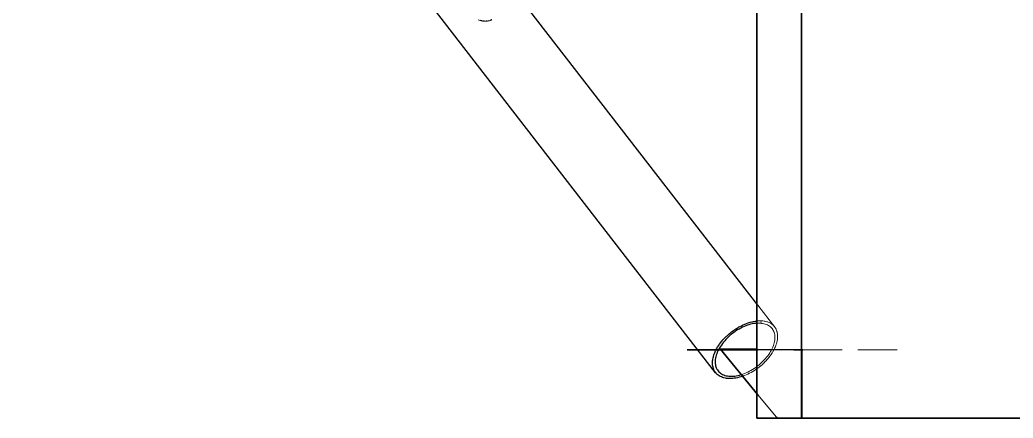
# Model space of a CAD drawing. Header units: millimetres. Extents: x -11795 to 47768, y 22971 to 65021.
# Drawn here: x -5145 to -1072, y 37625 to 39259 of the extents above; entities that cross this region are included whole.
import ezdxf

# ---------------------------------------------------------------- set-up
doc = ezdxf.new("R2010")
doc.units = ezdxf.units.MM
doc.linetypes.add('HIDDEN_50', pattern=[225, 150, -75])
for name, color, linetype, lineweight in [('PLATE_HIDDEN', 8, 'HIDDEN_50', 18), ('PLATE_VISIBLE', 7, 'Continuous', 35), ('PROFILE_HIDDEN', 9, 'HIDDEN_50', 18), ('PROFILE_VISIBLE', 4, 'Continuous', 25)]:
    doc.layers.add(name, color=color, linetype=linetype, lineweight=lineweight)

msp = doc.modelspace()

# ---------------------------------------------------------------- linework, layer by layer
at = {"layer": 'PLATE_HIDDEN'}
for p, q in [((-2349.5, 37905.3), (-2354.4, 37905.3)), ((-1908, 37905.3), (-2349.5, 37905.3)), ((-2120.5, 37907.1), (-1943.4, 37905.4)), ((-2118.6, 37905.3), (-1971.4, 37905.3)), ((-1942.1, 37905.3), (-1908, 37905.3)), ((-1908, 37905.3), (-1935, 37905.3)), ((-1933.9, 37905.3), (-1577.8, 37905.3)), ((-1547, 37905.3), (-1908, 37905.3)), ((-1577.8, 37905.3), (-1547, 37905.3)), ((-2042.5, 37628.4), (-2118.2, 37720.5))]:
    msp.add_line(p, q, dxfattribs=at)
at = {"layer": 'PLATE_VISIBLE'}
for p, q in [((-2122, 37624.5), (-2122, 41921.4)), ((-1938.8, 41047.1), (-1938.8, 37624.5)), ((-1938.8, 37624.5), (-1938.8, 40400)), ((-2407.9, 37905.3), (-2118.6, 37905.3)), ((-2354.4, 37905.3), (-2407.9, 37905.3)), ((-2118.2, 37720.5), (-2272.9, 37908.7)), ((-2272.9, 37908.7), (-2120.5, 37907.1)), ((-1971.4, 37905.3), (-1966.5, 37905.3)), ((-1966.5, 37905.3), (-1942.1, 37905.3)), ((-1943.4, 37905.4), (-1938.5, 37905.3)), ((-1938.8, 37905.3), (-1933.9, 37905.3)), ((-1935, 37905.3), (-1938.8, 37905.3)), ((-1938.5, 37905.3), (-1938.5, 37624.5)), ((-1938.8, 37624.5), (-2122, 37624.5)), ((-2039.3, 37624.5), (-2042.5, 37628.4)), ((-1938.5, 37624.5), (-2039.3, 37624.5)), ((3188.8, 37624.5), (-1938.8, 37624.5))]:
    msp.add_line(p, q, dxfattribs=at)
at = {"layer": 'PROFILE_HIDDEN'}
for p, q in [((-3261.2, 39257), (-3265.9, 39258.5)), ((-3256.8, 39255.8), (-3261.2, 39257)), ((-3247.7, 39253.9), (-3249.8, 39254.3)), ((-3245.2, 39253.5), (-3247.4, 39253.8)), ((-3239.1, 39252.9), (-3241, 39253.1)), ((-3234.5, 39252.8), (-3238.7, 39252.9)), ((-3232.7, 39252.9), (-3234.5, 39252.8)), ((-3226.6, 39253.4), (-3228.5, 39253.2)), ((-3223.2, 39253.9), (-3226.6, 39253.4)), ((-3219.2, 39254.9), (-3221, 39254.4)), ((-3216.2, 39255.8), (-3219.2, 39254.9)), ((-3212.5, 39257.3), (-3214.1, 39256.6)), ((-3211.2, 39258), (-3212.5, 39257.3)), ((-2048.6, 37997.7), (-2118.9, 38088.5)), ((-2120, 38023.4), (-2116.7, 38023.7)), ((-2116.2, 38014.2), (-2119.2, 38014.1)), ((-2116.7, 38023.7), (-2114, 38023.8)), ((-2110.2, 38014.2), (-2116.2, 38014.2)), ((-2114, 38023.8), (-2110.4, 38023.9)), ((-2110.4, 38023.9), (-2107.3, 38023.9)), ((-2107.3, 38014), (-2110.2, 38014.2)), ((-2102.9, 38023.7), (-2101.7, 38023.6)), ((-2101.7, 38023.6), (-2098.2, 38023.4)), ((-2098.8, 38013), (-2101.6, 38013.4)), ((-2093.5, 38012), (-2098.8, 38013)), ((-2098.2, 38023.4), (-2092.3, 38022.6)), ((-2088.4, 38010.6), (-2093.5, 38012)), ((-2092.3, 38022.6), (-2090.1, 38022.2)), ((-2090.1, 38022.2), (-2086.8, 38021.5)), ((-2083.5, 38008.9), (-2088.4, 38010.6)), ((-2086.8, 38021.5), (-2081.4, 38020.1)), ((-2078.9, 38006.9), (-2083.5, 38008.9)), ((-2081.4, 38020.1), (-2079.4, 38019.4)), ((-2079.4, 38019.4), (-2076.3, 38018.3)), ((-2074.5, 38004.6), (-2078.9, 38006.9)), ((-2076.3, 38018.3), (-2071.4, 38016.3)), ((-2070.5, 38002), (-2074.5, 38004.6)), ((-2071.4, 38016.3), (-2069.8, 38015.4)), ((-2069.8, 38015.4), (-2066.9, 38013.9)), ((-2066.9, 38013.9), (-2062.6, 38011.3)), ((-2062.6, 38011.3), (-2061.2, 38010.2)), ((-2061.2, 38010.2), (-2058.6, 38008.3)), ((-2058.6, 38008.3), (-2054.9, 38005)), ((-2054.9, 38005), (-2053.8, 38003.9)), ((-2066.8, 37999.1), (-2070.5, 38002)), ((-2063.3, 37995.9), (-2066.8, 37999.1)), ((-2060.3, 37992.4), (-2063.3, 37995.9)), ((-2057.5, 37988.6), (-2060.3, 37992.4)), ((-2055.1, 37984.7), (-2057.5, 37988.6)), ((-2053, 37980.4), (-2055.1, 37984.7)), ((-2053.8, 38003.9), (-2051.6, 38001.5)), ((-2051.3, 37976), (-2053, 37980.4)), ((-2051.6, 38001.5), (-2048.6, 37997.7)), ((-2050, 37971.3), (-2051.3, 37976)), ((-2049, 37966.4), (-2050, 37971.3)), ((-2048.4, 37961.4), (-2049, 37966.4)), ((-2048.6, 37997.7), (-2047.8, 37996.4)), ((-2047.8, 37996.4), (-2045.9, 37993.7)), ((-2045.9, 37993.7), (-2043.6, 37989.4)), ((-2043.6, 37989.4), (-2043, 37988)), ((-2043, 37988), (-2041.6, 37984.8)), ((-2041.6, 37984.8), (-2040, 37980.1)), ((-2040, 37980.1), (-2039.7, 37978.7)), ((-2039.7, 37978.7), (-2038.8, 37975.1)), ((-2038.8, 37975.1), (-2037.9, 37970)), ((-2037.9, 37970), (-2037.8, 37968.5)), ((-2037.8, 37968.5), (-2037.4, 37964.6)), ((-2037.4, 37964.6), (-2037.3, 37959.1)), ((-2054.6, 37922.1), (-2052.6, 37928)), ((-2052.6, 37928), (-2051, 37933.8)), ((-2051, 37933.8), (-2049.7, 37939.6)), ((-2049.7, 37939.6), (-2048.8, 37945.2)), ((-2048.8, 37945.2), (-2048.3, 37950.7)), ((-2048.2, 37956.1), (-2048.4, 37961.4)), ((-2048.3, 37950.7), (-2048.2, 37956.1)), ((-2044.3, 37923.5), (-2044.8, 37922.3)), ((-2042.2, 37929.7), (-2044.3, 37923.5)), ((-2040.9, 37934.5), (-2042.2, 37929.7)), ((-2040.5, 37935.8), (-2040.9, 37934.5)), ((-2039.1, 37941.8), (-2040.5, 37935.8)), ((-2038.4, 37946.3), (-2039.1, 37941.8)), ((-2038.2, 37947.7), (-2038.4, 37946.3)), ((-2037.5, 37953.5), (-2038.2, 37947.7)), ((-2037.4, 37957.7), (-2037.5, 37953.5)), ((-2037.3, 37959.1), (-2037.4, 37957.7)), ((-2077.8, 37880.4), (-2073.6, 37886.3)), ((-2073.6, 37886.3), (-2069.6, 37892.2)), ((-2069.6, 37892.2), (-2065.9, 37898.2)), ((-2064.5, 37885.2), (-2068.2, 37880)), ((-2065.9, 37898.2), (-2062.6, 37904.2)), ((-2063.9, 37886.1), (-2064.5, 37885.2)), ((-2059.8, 37892.3), (-2063.9, 37886.1)), ((-2062.6, 37904.2), (-2059.6, 37910.2)), ((-2056.7, 37897.5), (-2059.8, 37892.3)), ((-2059.6, 37910.2), (-2056.9, 37916.1)), ((-2056.9, 37916.1), (-2054.6, 37922.1)), ((-2056, 37898.6), (-2056.7, 37897.5)), ((-2052.6, 37904.8), (-2056, 37898.6)), ((-2050, 37909.9), (-2052.6, 37904.8)), ((-2049.5, 37911.1), (-2050, 37909.9)), ((-2046.7, 37917.3), (-2049.5, 37911.1)), ((-2044.8, 37922.3), (-2046.7, 37917.3)), ((-2120.9, 37837.5), (-2114.8, 37842.3)), ((-2114.8, 37842.3), (-2108.8, 37847.3)), ((-2108.8, 37847.3), (-2103.1, 37852.5)), ((-2100, 37845.2), (-2106, 37839.8)), ((-2103.1, 37852.5), (-2097.6, 37857.8)), ((-2094.7, 37850.1), (-2100, 37845.2)), ((-2097.6, 37857.8), (-2092.3, 37863.3)), ((-2094.1, 37850.6), (-2094.7, 37850.1)), ((-2088.4, 37856.3), (-2094.1, 37850.6)), ((-2092.3, 37863.3), (-2087.2, 37868.9)), ((-2083.6, 37861.4), (-2088.4, 37856.3)), ((-2087.2, 37868.9), (-2082.4, 37874.6)), ((-2083, 37862), (-2083.6, 37861.4)), ((-2077.8, 37867.9), (-2083, 37862)), ((-2082.4, 37874.6), (-2077.8, 37880.4)), ((-2073.5, 37873.1), (-2077.8, 37867.9)), ((-2072.9, 37873.9), (-2073.5, 37873.1)), ((-2068.2, 37880), (-2072.9, 37873.9)), ((-2183.6, 37804.1), (-2180.2, 37805.2)), ((-2180.2, 37805.2), (-2173.5, 37807.7)), ((-2166.6, 37801.9), (-2173.7, 37799)), ((-2173.5, 37807.7), (-2166.7, 37810.5)), ((-2166.7, 37810.5), (-2160, 37813.5)), ((-2159.7, 37805), (-2166.6, 37801.9)), ((-2160, 37813.5), (-2153.2, 37816.9)), ((-2152.6, 37808.6), (-2159.6, 37805.1)), ((-2153.2, 37816.9), (-2146.6, 37820.5)), ((-2145.9, 37812.2), (-2152.6, 37808.6)), ((-2146.6, 37820.5), (-2140, 37824.4)), ((-2138.7, 37816.3), (-2145.6, 37812.3)), ((-2140, 37824.4), (-2133.5, 37828.6)), ((-2132.3, 37820.4), (-2138.7, 37816.3)), ((-2133.5, 37828.6), (-2127.1, 37832.9)), ((-2125.3, 37825.1), (-2131.9, 37820.6)), ((-2127.1, 37832.9), (-2120.9, 37837.5)), ((-2119.1, 37829.5), (-2125.3, 37825.1)), ((-2118.7, 37829.8), (-2119.1, 37829.5)), ((-2112.3, 37834.7), (-2118.7, 37829.8)), ((-2106.5, 37839.4), (-2112.3, 37834.7)), ((-2106, 37839.8), (-2106.5, 37839.4)), ((-2173.7, 37799), (-2177.2, 37797.7))]:
    msp.add_line(p, q, dxfattribs=at)
at = {"layer": 'PROFILE_VISIBLE'}
for p, q in [((-2291.7, 37811), (-5144.9, 41498)), ((-2118.9, 38088.5), (-3163.6, 39438.5)), ((-3251.9, 39254.6), (-3256.5, 39255.7)), ((-3249.8, 39254.3), (-3251.9, 39254.6)), ((-3243, 39253.2), (-3245.2, 39253.5)), ((-3241, 39253.1), (-3243, 39253.2)), ((-3230.9, 39252.9), (-3232.7, 39252.9)), ((-3228.5, 39253.2), (-3230.5, 39253)), ((-3221, 39254.4), (-3222.8, 39254)), ((-3214.1, 39256.6), (-3215.8, 39256)), ((-3209.9, 39258.7), (-3211.2, 39258)), ((-2185.6, 38003.9), (-2182, 38005.6)), ((-2182, 38005.6), (-2178.6, 38007.2)), ((-2178.6, 38007.2), (-2171.6, 38010.3)), ((-2171.6, 38010.3), (-2168, 38011.7)), ((-2161.5, 38005.5), (-2168.3, 38003)), ((-2168, 38011.7), (-2164.5, 38013.1)), ((-2164.5, 38013.1), (-2157.5, 38015.5)), ((-2154.8, 38007.7), (-2161.5, 38005.5)), ((-2157.5, 38015.5), (-2154.1, 38016.6)), ((-2148.1, 38009.6), (-2154.8, 38007.7)), ((-2154.1, 38016.6), (-2150.5, 38017.7)), ((-2150.5, 38017.7), (-2143.5, 38019.5)), ((-2141.5, 38011.2), (-2148.1, 38009.6)), ((-2143.5, 38019.5), (-2140.3, 38020.2)), ((-2135, 38012.5), (-2141.5, 38011.2)), ((-2140.3, 38020.2), (-2136.7, 38021.1)), ((-2136.7, 38021.1), (-2129.9, 38022.3)), ((-2128.6, 38013.4), (-2135, 38012.5)), ((-2129.9, 38022.3), (-2126.9, 38022.7)), ((-2122.3, 38014), (-2128.6, 38013.4)), ((-2126.9, 38022.7), (-2123.3, 38023.1)), ((-2123.3, 38023.1), (-2120, 38023.4)), ((-2119.2, 38014.1), (-2122.3, 38014)), ((-2107.3, 38023.9), (-2104.2, 38023.8)), ((-2104.4, 38013.8), (-2107.3, 38014)), ((-2101.6, 38013.4), (-2104.4, 38013.8)), ((-2104.2, 38023.8), (-2102.9, 38023.7)), ((-2244.7, 37962.8), (-2238.8, 37968.2)), ((-2238.8, 37968.2), (-2235.2, 37971.3)), ((-2235.2, 37971.3), (-2232.6, 37973.4)), ((-2226.9, 37968.4), (-2232.9, 37963.4)), ((-2232.6, 37973.4), (-2226.2, 37978.5)), ((-2220.9, 37973.2), (-2226.9, 37968.4)), ((-2226.2, 37978.5), (-2222.6, 37981.2)), ((-2222.6, 37981.2), (-2219.8, 37983.3)), ((-2214.6, 37977.8), (-2220.9, 37973.2)), ((-2219.8, 37983.3), (-2213.1, 37987.9)), ((-2208.2, 37982.1), (-2214.6, 37977.8)), ((-2213.1, 37987.9), (-2209.4, 37990.3)), ((-2209.4, 37990.3), (-2206.4, 37992.3)), ((-2201.7, 37986.3), (-2208.2, 37982.1)), ((-2206.4, 37992.3), (-2199.5, 37996.4)), ((-2195.1, 37990.2), (-2201.7, 37986.3)), ((-2199.5, 37996.4), (-2195.8, 37998.5)), ((-2195.8, 37998.5), (-2192.6, 38000.3)), ((-2188.5, 37993.8), (-2195.1, 37990.2)), ((-2192.6, 38000.3), (-2185.6, 38003.9)), ((-2181.8, 37997.2), (-2188.5, 37993.8)), ((-2175, 38000.2), (-2181.8, 37997.2)), ((-2168.3, 38003), (-2175, 38000.2)), ((-2279.9, 37921.5), (-2277.2, 37925.5)), ((-2277.2, 37925.5), (-2275.7, 37927.7)), ((-2275.7, 37927.7), (-2271.2, 37933.8)), ((-2268.1, 37924.4), (-2272.1, 37918.5)), ((-2271.2, 37933.8), (-2268.2, 37937.6)), ((-2268.2, 37937.6), (-2266.4, 37939.8)), ((-2263.9, 37930.3), (-2268.1, 37924.4)), ((-2266.4, 37939.8), (-2261.4, 37945.7)), ((-2259.3, 37936.1), (-2263.9, 37930.3)), ((-2261.4, 37945.7), (-2258.1, 37949.3)), ((-2254.5, 37941.8), (-2259.3, 37936.1)), ((-2258.1, 37949.3), (-2256, 37951.6)), ((-2256, 37951.6), (-2250.5, 37957.3)), ((-2249.4, 37947.4), (-2254.5, 37941.8)), ((-2250.5, 37957.3), (-2247, 37960.6)), ((-2244.1, 37952.9), (-2249.4, 37947.4)), ((-2247, 37960.6), (-2244.7, 37962.8)), ((-2238.6, 37958.2), (-2244.1, 37952.9)), ((-2232.9, 37963.4), (-2238.6, 37958.2)), ((-2300.4, 37878), (-2298.5, 37884.1)), ((-2298.5, 37884.1), (-2296.9, 37888.4)), ((-2296.9, 37888.4), (-2296.3, 37890.3)), ((-2296.3, 37890.3), (-2293.7, 37896.5)), ((-2293.7, 37896.5), (-2291.7, 37900.8)), ((-2291.7, 37900.8), (-2290.7, 37902.7)), ((-2290.7, 37902.7), (-2287.5, 37909)), ((-2289.1, 37882.7), (-2290.7, 37876.9)), ((-2287.1, 37888.6), (-2289.1, 37882.7)), ((-2287.5, 37909), (-2285.1, 37913.2)), ((-2284.8, 37894.6), (-2287.1, 37888.6)), ((-2285.1, 37913.2), (-2283.9, 37915.3)), ((-2282.1, 37900.5), (-2284.8, 37894.6)), ((-2283.9, 37915.3), (-2279.9, 37921.5)), ((-2279.1, 37906.5), (-2282.1, 37900.5)), ((-2275.8, 37912.5), (-2279.1, 37906.5)), ((-2272.1, 37918.5), (-2275.8, 37912.5)), ((-2304.4, 37853), (-2304.3, 37854.4)), ((-2304.4, 37848.8), (-2304.4, 37853)), ((-2304.1, 37843.4), (-2304.4, 37848.8)), ((-2304.3, 37854.4), (-2303.9, 37860.1)), ((-2303.9, 37842.2), (-2304.1, 37843.4)), ((-2303.9, 37860.1), (-2303.3, 37864.4)), ((-2303.4, 37838.1), (-2303.9, 37842.2)), ((-2303.3, 37864.4), (-2303.1, 37866)), ((-2303.1, 37866), (-2302, 37871.9)), ((-2302, 37871.9), (-2300.9, 37876.2)), ((-2300.9, 37876.2), (-2300.4, 37878)), ((-2293.4, 37860), (-2293.5, 37854.6)), ((-2293.5, 37854.6), (-2293.3, 37849.3)), ((-2292.9, 37865.5), (-2293.4, 37860)), ((-2293.3, 37849.3), (-2292.7, 37844.3)), ((-2292, 37871.1), (-2292.9, 37865.5)), ((-2292.7, 37844.3), (-2291.7, 37839.4)), ((-2290.7, 37876.9), (-2292, 37871.1)), ((-2302.3, 37833.1), (-2303.4, 37838.1)), ((-2302, 37832), (-2302.3, 37833.1)), ((-2300.9, 37828.2), (-2302, 37832)), ((-2299.1, 37823.6), (-2300.9, 37828.2)), ((-2298.7, 37822.7), (-2299.1, 37823.6)), ((-2297, 37819.2), (-2298.7, 37822.7)), ((-2294.5, 37815), (-2297, 37819.2)), ((-2294, 37814.3), (-2294.5, 37815)), ((-2291.7, 37811), (-2294, 37814.3)), ((-2291.7, 37839.4), (-2290.4, 37834.7)), ((-2288.5, 37807.4), (-2291.7, 37811)), ((-2290.4, 37834.7), (-2288.7, 37830.3)), ((-2288.7, 37830.3), (-2286.6, 37826)), ((-2287.9, 37806.8), (-2288.5, 37807.4)), ((-2285, 37804), (-2287.9, 37806.8)), ((-2286.6, 37826), (-2284.2, 37822.1)), ((-2281.2, 37800.9), (-2285, 37804)), ((-2284.2, 37822.1), (-2281.5, 37818.3)), ((-2281.5, 37818.3), (-2278.4, 37814.8)), ((-2280.5, 37800.5), (-2281.2, 37800.9)), ((-2278.4, 37814.8), (-2275, 37811.6)), ((-2275, 37811.6), (-2271.2, 37808.7)), ((-2271.2, 37808.7), (-2267.2, 37806.1)), ((-2267.2, 37806.1), (-2262.9, 37803.8)), ((-2262.9, 37803.8), (-2258.2, 37801.8)), ((-2258.2, 37801.8), (-2253.4, 37800.1)), ((-2200.2, 37799.5), (-2193.6, 37801.1)), ((-2193.6, 37801.1), (-2186.9, 37803)), ((-2186.9, 37803), (-2183.6, 37804.1)), ((-2277, 37798.1), (-2280.5, 37800.5)), ((-2272.6, 37795.6), (-2277, 37798.1)), ((-2272, 37795.3), (-2272.6, 37795.6)), ((-2267.9, 37793.4), (-2272, 37795.3)), ((-2262.9, 37791.5), (-2267.9, 37793.4)), ((-2262.3, 37791.3), (-2262.9, 37791.5)), ((-2257.7, 37789.9), (-2262.3, 37791.3)), ((-2252.2, 37788.6), (-2257.7, 37789.9)), ((-2253.4, 37800.1), (-2248.2, 37798.7)), ((-2251.6, 37788.5), (-2252.2, 37788.6)), ((-2246.5, 37787.7), (-2251.6, 37788.5)), ((-2248.2, 37798.7), (-2242.9, 37797.7)), ((-2240.6, 37787.1), (-2246.5, 37787.7)), ((-2242.9, 37797.7), (-2237.3, 37796.9)), ((-2240.1, 37787.1), (-2240.6, 37787.1)), ((-2234.5, 37786.8), (-2240.1, 37787.1)), ((-2237.3, 37796.9), (-2231.5, 37796.5)), ((-2228.2, 37786.9), (-2234.5, 37786.8)), ((-2231.5, 37796.5), (-2225.6, 37796.5)), ((-2221.7, 37787.2), (-2227.8, 37786.9)), ((-2225.6, 37796.5), (-2219.4, 37796.7)), ((-2215.1, 37788), (-2221.7, 37787.2)), ((-2219.4, 37796.7), (-2213.1, 37797.3)), ((-2208.4, 37789), (-2214.8, 37788)), ((-2213.1, 37797.3), (-2206.7, 37798.2)), ((-2201.6, 37790.4), (-2208.4, 37789)), ((-2206.7, 37798.2), (-2200.2, 37799.5)), ((-2194.7, 37792), (-2201.4, 37790.4)), ((-2187.7, 37794), (-2194.7, 37792)), ((-2180.7, 37796.4), (-2187.6, 37794.1)), ((-2177.2, 37797.7), (-2180.7, 37796.4))]:
    msp.add_line(p, q, dxfattribs=at)

doc.saveas('drawing.dxf')
